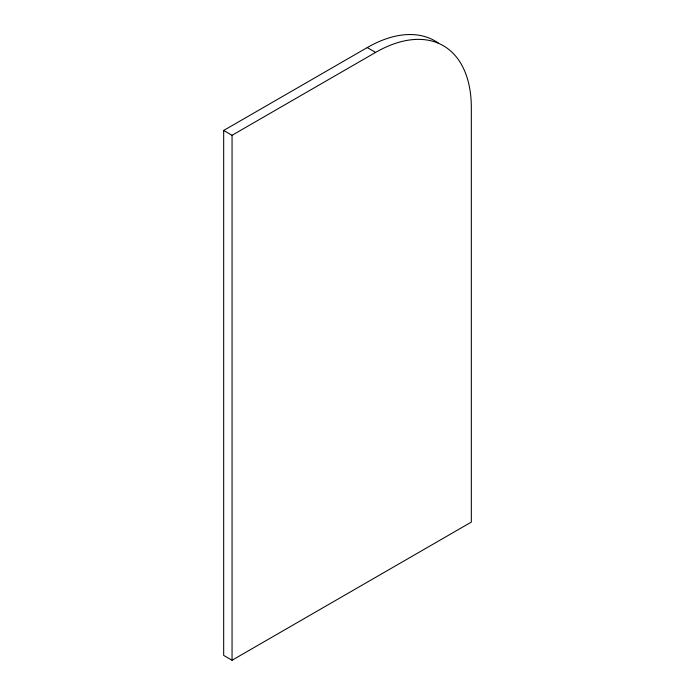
<?xml version="1.0" encoding="UTF-8"?>
<svg xmlns="http://www.w3.org/2000/svg" width="695" height="695" viewBox="0 0 695 695"><rect width="100%" height="100%" fill="white"/><g stroke="black" fill="none" stroke-linecap="round" stroke-linejoin="round"><path stroke-width="1.04" d="M367.238 47.573L375.613 52.412A135.351 78.144 -60 0 1 471.323 107.664L471.323 522.101L232.052 660.25L223.677 655.411L223.677 130.46L367.238 47.573A135.351 78.144 -60 0 1 438.345 43.064M223.677 130.46L232.052 135.29L375.613 52.412M232.052 135.29L232.052 660.25"/></g></svg>
